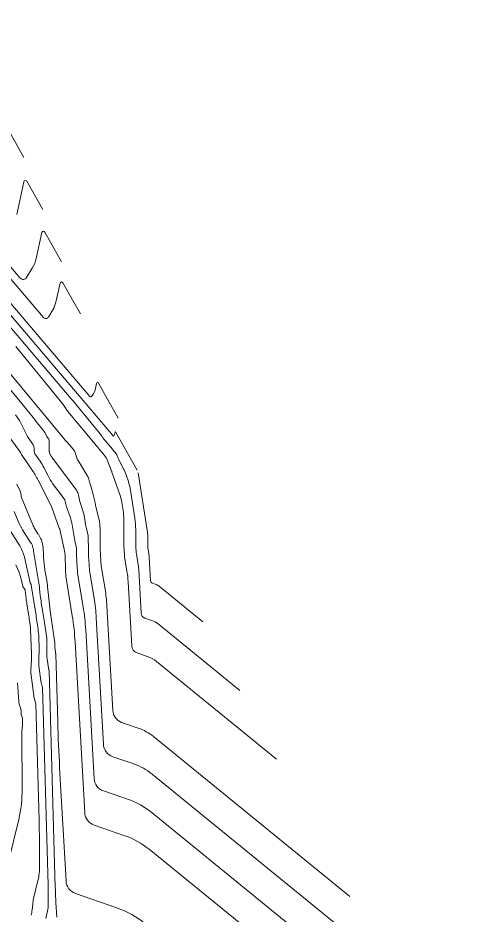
# Model space of a CAD drawing. Extents: x 337736 to 342002, y 3067251 to 3069533.
# Drawn here: x 338885.9 to 338954.8, y 3068559.4 to 3068699 of the extents above; entities that cross this region are included whole.
import ezdxf

# ---------------------------------------------------------------- set-up
doc = ezdxf.new("R2010")
doc.units = 0
doc.header["$MEASUREMENT"] = 0
doc.layers.add('Contour', color=4, linetype='Continuous', lineweight=0)

msp = doc.modelspace()

# ---------------------------------------------------------------- linework, layer by layer
at = {"layer": 'Contour'}
for points, elevation in [([(338892.72, 3068661.11), (338890.11, 3068665.73, 0.68822), (338889.65, 3068665.66), (338888.77, 3068661.63, -0.08405), (338888.14, 3068660.09), (338887.26, 3068658.65, -0.50949), (338886.27, 3068658.57), (338851.81, 3068699.04, 0.00024)], 1413), ([(338895.66, 3068653), (338892.93, 3068657.83, 0.68822), (338892.47, 3068657.76), (338891.82, 3068654.8, -0.08405), (338891.34, 3068653.6), (338890.65, 3068652.49, -0.50949), (338889.88, 3068652.43), (338853.31, 3068695.39, 0.00024)], 1414), ([(338856.3, 3068688.09), (338897.12, 3068640.14, 0.50949), (338897.44, 3068640.17), (338897.72, 3068640.63, 0.08405), (338897.92, 3068641.12), (338898.15, 3068642.18, -0.68822), (338898.47, 3068642.22), (338901.55, 3068636.77)], 1416), ([(338857.8, 3068684.44), (338900.74, 3068634, 0.50949), (338900.83, 3068634.01), (338900.91, 3068634.14, 0.08405), (338900.97, 3068634.29), (338901.04, 3068634.59, -0.68822), (338901.13, 3068634.61), (338904.49, 3068628.66)], 1417), ([(338859.29, 3068680.79), (338894.21, 3068639.78, -0.00478), (338896.06, 3068637.56), (338898.72, 3068634.31, -0.02272), (338898.87, 3068634.11), (338899.01, 3068633.9, 0.02458), (338899.16, 3068633.7), (338900.63, 3068631.94, 0.00673), (338900.87, 3068631.65), (338901.13, 3068631.36, -0.08732), (338901.32, 3068631.04), (338901.48, 3068630.62, 0.02555), (338901.66, 3068630.23), (338902.32, 3068628.94, -0.03462), (338902.75, 3068627.95), (338903.11, 3068626.93, -0.04458), (338903.37, 3068625.88), (338904.12, 3068621.18, -0.03734), (338904.26, 3068619.41), (338904.29, 3068616.96, 0.01202), (338904.3, 3068616.52), (338904.32, 3068616.09, 0.02668), (338904.37, 3068615.65), (338904.6, 3068614.27, -0.0268), (338904.72, 3068613.19), (338905.1, 3068606.41, 0.30472), (338905.67, 3068605.65), (338906.75, 3068605.28, -0.08809), (338907.74, 3068604.73), (338920.46, 3068594.37)], 1418), ([(338886.84, 3068677.33), (338884.48, 3068681.51, 0.68822)], 1411), ([(338885.72, 3068668.47), (338886.83, 3068673.55, -0.68822), (338887.29, 3068673.62), (338889.78, 3068669.22)], 1412), ([(338879.6, 3068644.7, -0.00006), (338881.87, 3068641.9)], 1423), ([(338878.35, 3068648.82), (338886.51, 3068639.02, -0.0032), (338887.35, 3068637.99), (338888.27, 3068636.85, -0.00006), (338888.92, 3068636.05), (338889.8, 3068634.97, -0.02444), (338889.97, 3068634.73), (338890.14, 3068634.48, -0.03826), (338890.26, 3068634.25), (338890.37, 3068634.01, 0.0382), (338890.5, 3068633.77), (338890.7, 3068633.48, -0.14391), (338890.79, 3068633.18), (338890.8, 3068631.6, 0.07051), (338890.83, 3068631.41), (338890.89, 3068631.22, 0.06416), (338890.97, 3068631.05), (338891.08, 3068630.86, 0.0223), (338891.2, 3068630.69), (338895.01, 3068625.55, -0.10647), (338895.37, 3068624.76), (338895.57, 3068623.81, 0.0314), (338895.76, 3068623.15), (338895.99, 3068622.51, -0.04162), (338896.16, 3068621.85), (338896.36, 3068620.69, 0.01505), (338896.55, 3068619.79), (338896.76, 3068618.91, -0.05621), (338896.86, 3068618.01), (338896.88, 3068616.51, 0.01202), (338896.92, 3068615.25), (338896.99, 3068614, 0.02668), (338897.13, 3068612.76), (338897.78, 3068608.77, -0.0268), (338898.12, 3068605.68), (338899.22, 3068586.03, 0.30472), (338900.7, 3068584.07), (338903.97, 3068582.95, -0.08809), (338906.8, 3068581.37), (338943.34, 3068551.63)], 1422), ([(338885.59, 3068647.9), (338892.76, 3068639.13, -0.02272), (338893.17, 3068638.59), (338893.55, 3068638.03, 0.02458), (338893.96, 3068637.48), (338897.92, 3068632.72, 0.00673), (338898.58, 3068631.94), (338899.26, 3068631.17, -0.08732), (338899.79, 3068630.3), (338900.42, 3068628.69, 0.02555), (338900.46, 3068628.59), (338900.52, 3068628.49, -0.03462), (338900.56, 3068628.38), (338901.77, 3068624.9, -0.04458), (338902.09, 3068623.66), (338902.29, 3068622.39, -0.03734), (338902.4, 3068621.11), (338902.43, 3068616.85, 0.01202), (338902.45, 3068616.21), (338902.49, 3068615.57, 0.02668), (338902.56, 3068614.93), (338902.9, 3068612.89, -0.0268), (338903.07, 3068611.31), (338903.63, 3068601.35, 0.30472), (338904.47, 3068600.24), (338906.06, 3068599.69, -0.08809), (338907.5, 3068598.89), (338926.18, 3068583.69)], 1419), ([(338883.55, 3068645.04), (338892.87, 3068633.84, 0.00673), (338893.61, 3068632.97), (338894.53, 3068631.93, -0.10743), (338894.84, 3068631.37), (338895.02, 3068630.75, 0.06416), (338895.29, 3068630.15), (338896.69, 3068627.86, -0.06963), (338896.95, 3068627.27), (338897.12, 3068626.65, 0.00256), (338897.3, 3068626.03), (338897.62, 3068624.89, -0.01681), (338897.74, 3068624.45), (338897.87, 3068623.82, 0.0314), (338897.9, 3068623.72), (338897.94, 3068623.62, -0.04162), (338897.96, 3068623.52), (338897.99, 3068623.35, 0.01505), (338898.02, 3068623.2), (338898.52, 3068621.08, -0.05621), (338898.7, 3068619.6), (338898.73, 3068616.62, 0.01202), (338898.76, 3068615.57), (338898.82, 3068614.52, 0.02668), (338898.94, 3068613.48), (338899.49, 3068610.14, -0.0268), (338899.77, 3068607.56), (338900.69, 3068591.25, 0.30472), (338902.06, 3068589.42), (338904.66, 3068588.53, -0.08809), (338907.03, 3068587.21), (338937.62, 3068562.31)], 1421), ([(338885.55, 3068637.27), (338886.14, 3068636.38, -0.03826), (338886.59, 3068635.57), (338886.97, 3068634.72, 0.0382), (338887.42, 3068633.91), (338888.28, 3068632.6, -0.14391), (338888.42, 3068632.16), (338888.43, 3068631.67, 0.14882), (338888.57, 3068631.23), (338889.37, 3068630.06, -0.03414), (338889.93, 3068629.11), (338890.6, 3068627.77, 0.04318), (338891.32, 3068626.6), (338893.09, 3068624.22, -0.10647), (338893.27, 3068623.82), (338893.36, 3068623.39, 0.0314), (338893.48, 3068622.97), (338894.04, 3068621.4, -0.04162), (338894.35, 3068620.18), (338894.85, 3068617.36, 0.01505), (338894.91, 3068617.04), (338894.99, 3068616.73, -0.05621), (338895.02, 3068616.41), (338895.03, 3068615.89, 0.01202), (338895.04, 3068615.44), (338895.15, 3068613.48, 0.02668), (338895.31, 3068612.03), (338896.08, 3068607.39, -0.0268), (338896.47, 3068603.8), (338897.77, 3068580.7, 0.30472), (338899.25, 3068578.75), (338903.27, 3068577.36, -0.08809), (338906.56, 3068575.53), (338949.06, 3068540.94)], 1423), ([(338883.98, 3068634.63), (338886.13, 3068631.73, -0.03812), (338886.32, 3068631.42), (338886.49, 3068631.1, 0.02972), (338886.68, 3068630.79), (338888.12, 3068628.69, -0.03414), (338889.04, 3068627.13), (338891.17, 3068622.89, -0.01997), (338891.17, 3068622.89), (338891.17, 3068622.88, -0.00775), (338891.17, 3068622.88), (338892.36, 3068619.66, 0.04675), (338892.4, 3068619.59), (338892.43, 3068619.53, -0.0832), (338892.46, 3068619.46), (338893.12, 3068616.38, -0.04661), (338893.26, 3068615.12), (338893.3, 3068613.47, 0.00837), (338893.32, 3068612.93), (338893.35, 3068612.4, 0.02668), (338893.41, 3068611.87), (338894.37, 3068606.02, -0.0268), (338894.82, 3068601.92), (338896.31, 3068575.38, 0.30472), (338897.79, 3068573.43), (338902.58, 3068571.78, -0.08809), (338906.33, 3068569.69), (338954.78, 3068530.25)], 1424), ([(338914.74, 3068605.06), (338907.97, 3068610.57, 0.08809), (338907.45, 3068610.86), (338906.87, 3068611.06, -0.30472), (338906.57, 3068611.46), (338906.37, 3068615.07, 0.0268), (338906.3, 3068615.64), (338906.18, 3068616.38, -0.02668), (338906.16, 3068616.61), (338906.14, 3068616.84, -0.01202), (338906.14, 3068617.07), (338906.13, 3068618.38, 0.03734), (338906.05, 3068619.32), (338904.62, 3068628.27)], 1417), ([(338885.74, 3068626.48), (338886.27, 3068625.39, -0.08047), (338886.36, 3068625.07), (338886.41, 3068624.73, 0.06393), (338886.49, 3068624.41), (338888.21, 3068620.18, 0.04523), (338888.55, 3068619.52), (338889.03, 3068618.77, -0.00621), (338889.26, 3068618.39), (338889.49, 3068618, -0.0832), (338889.65, 3068617.6), (338889.79, 3068616.96, -0.04661), (338889.85, 3068616.39), (338889.87, 3068615.71, 0.01843), (338889.91, 3068615.07), (338890.01, 3068614.04, 0.01629), (338890.12, 3068613.15), (338890.39, 3068611.5, -0.01331), (338890.58, 3068610.09), (338890.99, 3068606.36, 0.01309), (338891, 3068606.29), (338891.01, 3068606.23, -0.01159), (338891.02, 3068606.16), (338891.05, 3068605.89, 0.01017), (338891.08, 3068605.69), (338891.63, 3068602.14, -0.04074), (338891.67, 3068601.68), (338891.66, 3068601.17, 0.03529), (338891.69, 3068600.79), (338891.76, 3068600.24, 0.05298), (338891.78, 3068600.18), (338891.8, 3068600.13, -0.07928), (338891.81, 3068600.07), (338892.11, 3068589.45, 0.0068), (338892.41, 3068582.35), (338893.4, 3068564.74, 0.30472), (338894.88, 3068562.79), (338901.18, 3068560.61, -0.08809), (338905.85, 3068558.02)], 1426), ([(338885.33, 3068622.26), (338885.96, 3068620.72, 0.04523), (338886.64, 3068619.39), (338887.88, 3068617.43, -0.0027), (338888, 3068617.25), (338888.12, 3068617.06, -0.08433), (338888.2, 3068616.86), (338888.29, 3068616.44, -0.01425), (338888.36, 3068616.08), (338889.13, 3068611.37, -0.01331), (338889.28, 3068610.26), (338889.4, 3068609.14, 0.0133), (338889.55, 3068608.04), (338889.79, 3068606.58, -0.00475), (338890, 3068605.25), (338890.39, 3068602.51, -0.02562), (338890.42, 3068602.15), (338890.44, 3068601.68, -0.02685), (338890.44, 3068601.51), (338890.43, 3068601.34, 0.01485), (338890.42, 3068601.18), (338890.41, 3068600.1, 0.03529), (338890.46, 3068599.33), (338890.66, 3068597.88, 0.05298), (338890.69, 3068597.75), (338890.74, 3068597.62, -0.07928), (338890.76, 3068597.48), (338891.73, 3068563.69, 0.0068), (338891.83, 3068561.39), (338891.96, 3068559.1, 0.30472)], 1427), ([(338884.77, 3068619.2), (338886.19, 3068616.9, -0.08433), (338886.92, 3068615.11), (338887.75, 3068611.41, 0.04661), (338887.83, 3068611.16), (338887.95, 3068610.88, -0.07494), (338887.99, 3068610.72), (338888.01, 3068610.56, 0.01397), (338888.03, 3068610.4), (338888.68, 3068606.4, -0.00475), (338888.87, 3068605.16), (338889.05, 3068603.92, -0.02562), (338889.16, 3068602.67), (338889.24, 3068600.9, -0.02685), (338889.23, 3068600.29), (338889.18, 3068599.61, 0.01485), (338889.16, 3068599.15), (338889.16, 3068598.68, 0.03529), (338889.19, 3068598.22), (338889.55, 3068595.53, 0.05298), (338889.6, 3068595.32), (338889.68, 3068595.11, -0.07928), (338889.72, 3068594.89), (338890.61, 3068564.09, -0.00545), (338890.63, 3068562.68), (338890.64, 3068561.05, -0.0603), (338890.53, 3068560.11), (338890.25, 3068558.89, 0.0322)], 1428), ([(338885.57, 3068613.95), (338886.08, 3068612.75, -0.04418), (338886.37, 3068611.87), (338886.65, 3068610.66, 0.11115), (338886.77, 3068610.41), (338886.96, 3068610.18, -0.14229), (338887.06, 3068609.92), (338887.19, 3068608.71, 0.01397), (338887.31, 3068607.8), (338887.61, 3068605.99, -0.00475), (338887.71, 3068605.3), (338887.81, 3068604.61, -0.02562), (338887.88, 3068603.92), (338888.03, 3068600.13, -0.02685), (338888.02, 3068599.08), (338887.91, 3068597.58, 0.01485), (338887.91, 3068597.42), (338887.91, 3068597.26, 0.03529), (338887.92, 3068597.11), (338888.45, 3068593.18, 0.05298), (338888.52, 3068592.88), (338888.62, 3068592.6, -0.07928), (338888.68, 3068592.3), (338889.2, 3068574.15, -0.00545), (338889.26, 3068570.86), (338889.28, 3068567.04, -0.0603), (338889.03, 3068564.83), (338888.35, 3068561.99, 0.0322), (338888.21, 3068561.13), (338888.12, 3068560.27, -0.03857), (338887.96, 3068559.42)], 1429), ([(338885.85, 3068595.56), (338885.94, 3068594.11, 0.002), (338885.99, 3068593.41), (338886.04, 3068592.62, 0.06435), (338886.15, 3068592.11), (338886.35, 3068591.51, -0.07917), (338886.4, 3068591.2), (338886.41, 3068590.74, -0.05677), (338886.4, 3068590.72), (338886.4, 3068590.69, 0.14615), (338886.4, 3068590.67), (338886.62, 3068590.08, -0.08076), (338886.63, 3068590.04), (338886.64, 3068589.99, -0.00895), (338886.64, 3068589.94), (338886.64, 3068589.36, -0.0237), (338886.63, 3068588.96), (338886.54, 3068588.01, 0.00401), (338886.53, 3068587.83), (338886.51, 3068587.65, 0.01972), (338886.51, 3068587.46), (338886.57, 3068579.01, -0.0603), (338886.03, 3068574.28), (338884.57, 3068568.17, 0.0322)], 1431)]:
    msp.add_lwpolyline(points, format="xyb", dxfattribs=dict(at, elevation=elevation))

doc.saveas('drawing.dxf')
